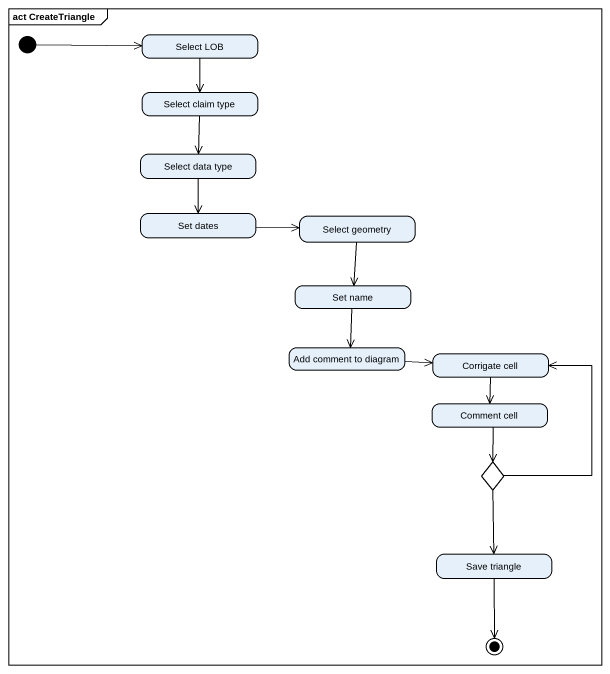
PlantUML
@startuml
mainframe act CreateTriangle
hide empty description
state "Select LOB" as Select_LOB
state "Select claim type" as Select_claim_type
state "Select data type" as Select_data_type
state "Set dates" as Set_dates
state "Select geometry" as Select_geometry
state "Set name" as Set_name
state "Add comment to diagram" as Add_comment_to_diagram
state "Corrigate cell" as Corrigate_cell
state "Comment cell" as Comment_cell
state choice1 <<choice>>
state "Save triangle" as Save_triangle
[*] -right-> Select_LOB
Select_LOB --> Select_claim_type
Select_claim_type --> Select_data_type
Select_data_type --> Set_dates
Set_dates -right-> Select_geometry
Select_geometry --> Set_name
Set_name --> Add_comment_to_diagram
Add_comment_to_diagram -right-> Corrigate_cell
Corrigate_cell --> Comment_cell
Comment_cell --> choice1
choice1 -up-> Corrigate_cell
choice1 --> Save_triangle
Save_triangle --> [*]
@enduml
